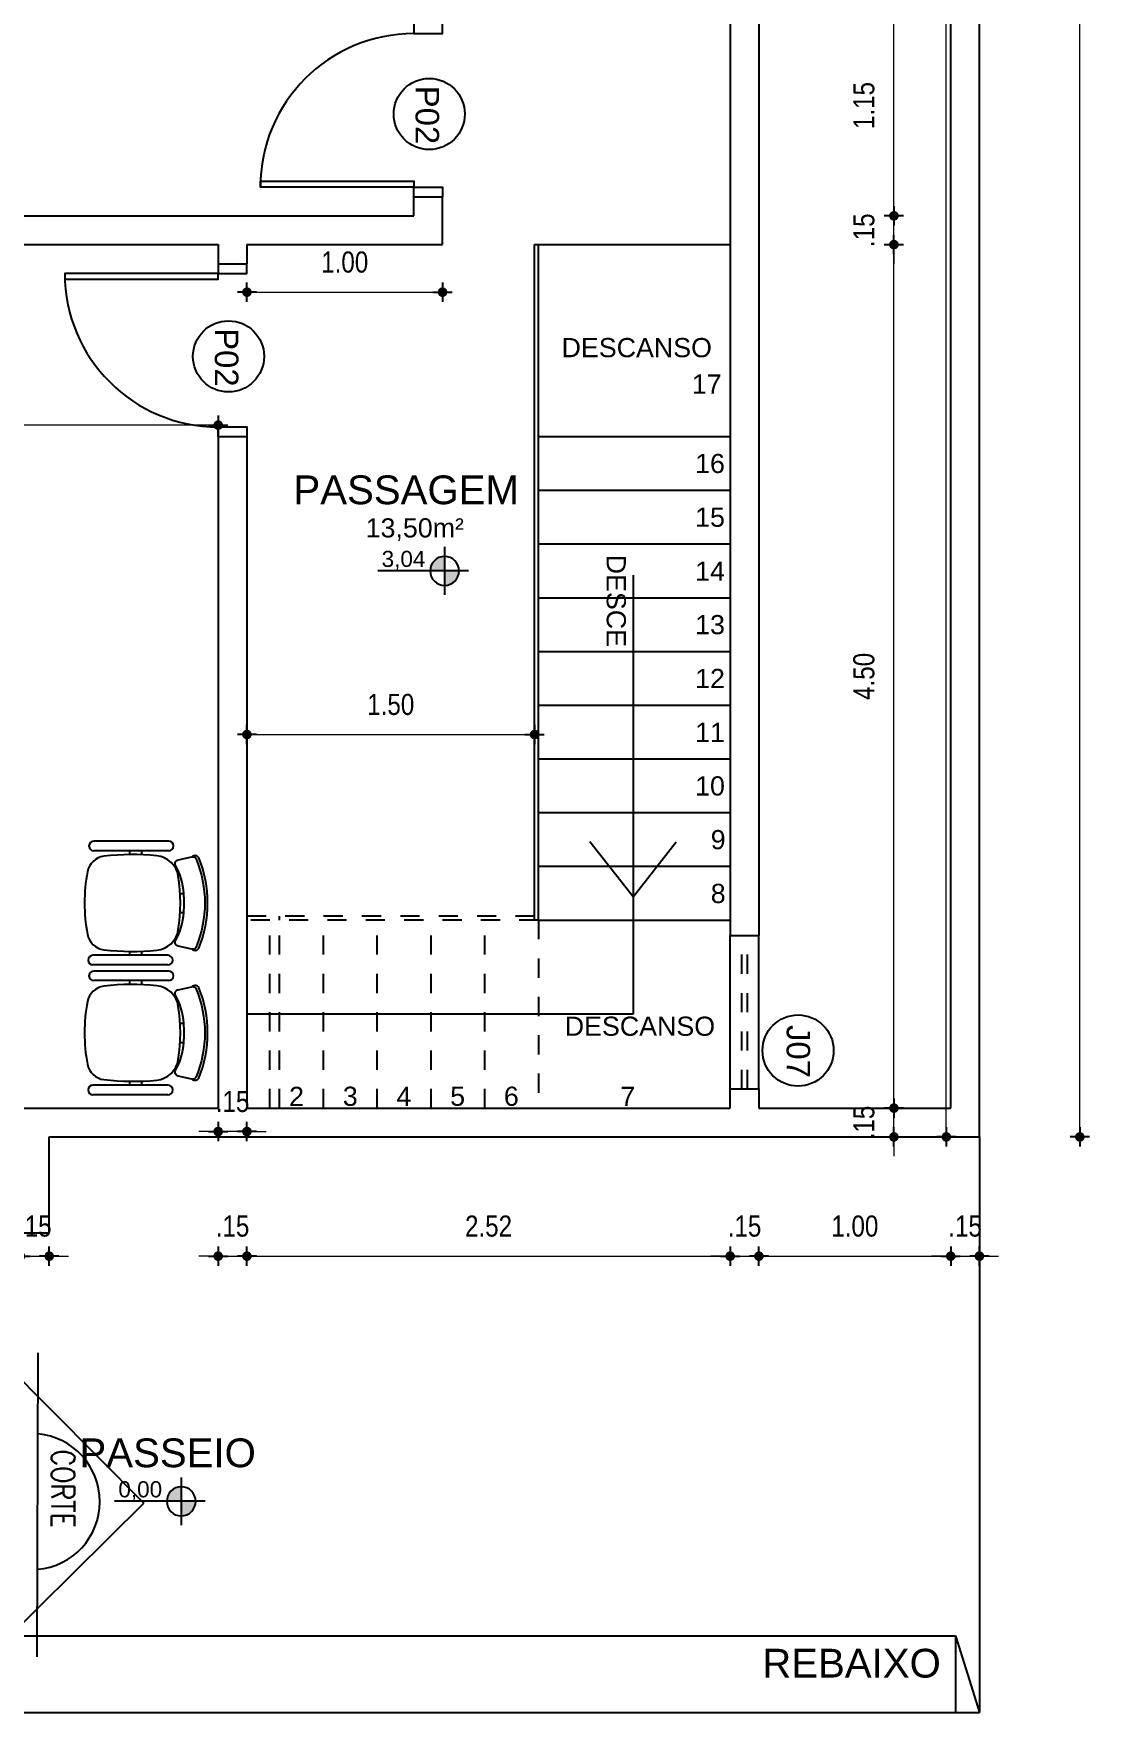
# Model space of a CAD drawing. Header units: millimetres. Extents: x 3212 to 6878, y 1640 to 3386.
# Drawn here: x 3235.11 to 3240.61, y 1700.55 to 1709.3 of the extents above; entities that cross this region are included whole.
import ezdxf
from ezdxf.enums import TextEntityAlignment as Align

# ---------------------------------------------------------------- set-up
doc = ezdxf.new("R2010")
doc.units = ezdxf.units.MM
doc.header["$LTSCALE"] = 0.8
doc.linetypes.add('HIDDEN2', pattern=[0.1875, 0.125, -0.0625])
for name, color, linetype in [('0-COTAS', 8, 'Continuous'), ('A-PEN-W', 7, 'Continuous'), ('A-PEN-Y', 2, 'Continuous'), ('COTA', 2, 'Continuous'), ('MOVEIS', 7, 'Continuous'), ('NIVEIS', 1, 'Continuous')]:
    doc.layers.add(name, color=color, linetype=linetype)
doc.layers.add('COTAS', color=53, linetype='Continuous', lineweight=9)
doc.styles.add('CARIMBO_DADOS', font='arial.ttf', dxfattribs={"height": 0.1})
doc.styles.add('F2', font='ARIALN.TTF')
doc.styles.add('REG60', font='romans.shx', dxfattribs={"width": 0.8, "height": 0.15})
doc.styles.add('REGUA80', font='arial.ttf', dxfattribs={"height": 1})
doc.styles.add('T20', font='PORT2', dxfattribs={"height": 0.2})
doc.styles.add('TEXT', font='arial.ttf')
doc.dimstyles.new('ARQUITETURA', dxfattribs={"dimtxt": 0.11, "dimasz": 0.05, "dimexe": 0.1, "dimexo": 0, "dimgap": 0.1, "dimtad": 1, "dimzin": 5, "dimdsep": 46, "dimtxsty": 'F2', "dimblk": 'COTA', "dimcen": 0, "dimse1": 1, "dimse2": 1, "dimadec": 0, "dimazin": 0, "dimtfac": 2, "dimtix": 1, "dimtmove": 2, "dimatfit": 3, "dimldrblk": 'COTA', "dimfxl": 0, "dimtolj": 1, "dimtzin": 5, "dimarcsym": 0})

# ---------------------------------------------------------------- blocks, each defined once
blk = doc.blocks.new('cotas')
at = {"layer": 'A-PEN-Y'}
h = blk.add_hatch(color=256, dxfattribs=at)
h.paths.add_polyline_path([(0.135, 0, 0.414214), (0, 0.135), (0, 0)])
h.paths.add_polyline_path([(0, 0), (-0.135, 0, 0.414214), (0, -0.135)])
at = {"layer": 'A-PEN-W'}
for p, q in [((0, 0.223), (0, -0.223)), ((-0.223, 0), (0.621, 0))]:
    blk.add_line(p, q, dxfattribs=at)
blk.add_circle((0, 0), 0.135, dxfattribs=at)
at = {"layer": 'A-PEN-W', "style": 'T20'}
blk.add_attdef('COTA', (0.167, 0.038), '', height=0.15, dxfattribs=at)
blk = doc.blocks.new('COTA')
at = {"layer": 'COTA'}
for p, q in [((-1, 0), (1, 0)), ((0, 1), (0, -1))]:
    blk.add_line(p, q, dxfattribs=at)
at = {"layer": 'COTA', "const_width": 0.5}
blk.add_lwpolyline([(-0.25, 0, 1), (0.25, 0, 1)], format="xyb", close=True, dxfattribs=at)
blk = doc.blocks.new('*D418')
at = {"layer": '0-COTAS', "color": 0, "lineweight": -2, "transparency": 16777216}
blk.add_line((3578.309, 1830.4623), (3578.309, 1845.7128), dxfattribs=at)
at = {"layer": 'Defpoints', "color": 0, "transparency": 16777216}
for p in [(3576.6355, 1845.7628), (3578.309, 1845.7628), (3576.6355, 1830.4123)]:
    blk.add_point(p, dxfattribs=at)
at = {"layer": '0-COTAS', "color": 0, "lineweight": -2, "transparency": 16777216, "xscale": 0.05, "yscale": 0.05, "zscale": 0.05}
for p, rotation in [((3578.309, 1845.7628), 90), ((3578.309, 1830.4123), 270)]:
    blk.add_blockref('COTA', p, dxfattribs=dict(at, rotation=rotation))
at = {"layer": '0-COTAS', "color": 0, "transparency": 16777216, "insert": (3578.1528, 1838.0876), "char_height": 0.11, "attachment_point": 5, "rotation": 90, "style": 'F2'}
blk.add_mtext('\\A1;15.35', dxfattribs=at)
blk = doc.blocks.new('CADEIRA2')
at = {"layer": 'MOVEIS'}
for p, q in [((-0.3147, 0.2073), (-0.3147, 0.5982)), ((-0.2647, 0.2073), (-0.2647, 0.5982)), ((0.2803, 0.2033), (0.2803, 0.5941)), ((0.3303, 0.2033), (0.3303, 0.5941)), ((-0.2446, 0.4071), (-0.2647, 0.4071)), ((0.2803, 0.4071), (0.2602, 0.4071)), ((-0.2438, 0.346), (-0.2647, 0.346)), ((0.2803, 0.346), (0.2595, 0.346)), ((-0.0422, 0.1436), (-0.0422, 0.1245)), ((0.0578, 0.1436), (0.0578, 0.1245))]:
    blk.add_line(p, q, dxfattribs=at)
blk.add_lwpolyline([(0.1472, 0.1531, 0.340817), (0.2539, 0.2657, 0.05523), (0.2514, 0.541, 0.328643), (0.1702, 0.6274, 0.09095), (-0.1546, 0.6274, 0.328643), (-0.2358, 0.541, 0.05523), (-0.2383, 0.2657, 0.340817), (-0.1316, 0.1531, 0.077917)], format="xyb", close=True, dxfattribs=at)
for points in [[(0.0578, 0.1245, 0.100785), (0.2041, 0.1671, -0.49505), (0.233, 0.1537), (0.2485, 0.0827, -0.365963), (0.2365, 0.0598, -0.0944), (0.0078, 0.0146, -0.0944), (-0.2209, 0.0598, -0.365963), (-0.2329, 0.0827), (-0.2173, 0.1537, -0.49505), (-0.1885, 0.1671, 0.100785), (-0.0422, 0.1245, 0.100785)], [(-0.2332, 0.0809, 0.481357), (-0.2276, 0.046, 0.097119), (0.0078, 0.0007, 0.097119), (0.2432, 0.046, 0.481357), (0.2489, 0.0809)]]:
    blk.add_lwpolyline(points, format="xyb", dxfattribs=at)
for centre, radius, start, end in [((-0.2897, 0.5982), 0.025, 0, 180), ((0.3053, 0.5941), 0.025, 0, 180), ((-0.2897, 0.2073), 0.025, 180, 0), ((0.3053, 0.2033), 0.025, 180, 0), ((0.0078, 0.6697), 0.5474, 264.75947, 275.24053)]:
    blk.add_arc(centre, radius, start, end, dxfattribs=at)
blk = doc.blocks.new('*D425')
at = {"layer": '0-COTAS', "color": 0, "lineweight": -2, "transparency": 16777216}
blk.add_line((3574.0155, 1834.8151), (3574.9355, 1834.8151), dxfattribs=at)
at = {"layer": 'Defpoints', "color": 0, "transparency": 16777216}
for p in [(3573.9655, 1835.0628), (3574.9855, 1835.0628), (3574.9855, 1834.8151)]:
    blk.add_point(p, dxfattribs=at)
at = {"layer": '0-COTAS', "color": 0, "lineweight": -2, "transparency": 16777216, "xscale": 0.05, "yscale": 0.05, "zscale": 0.05, "rotation": 180}
blk.add_blockref('COTA', (3573.9655, 1834.8151), dxfattribs=at)
at = {"layer": '0-COTAS', "color": 0, "lineweight": -2, "transparency": 16777216, "xscale": 0.05, "yscale": 0.05, "zscale": 0.05}
blk.add_blockref('COTA', (3574.9855, 1834.8151), dxfattribs=at)
at = {"layer": '0-COTAS', "color": 0, "transparency": 16777216, "insert": (3574.4755, 1834.9713), "char_height": 0.11, "attachment_point": 5, "style": 'F2'}
blk.add_mtext('\\A1;1.00', dxfattribs=at)
blk = doc.blocks.new('*D428')
at = {"layer": '0-COTAS', "color": 0, "lineweight": -2, "transparency": 16777216}
blk.add_line((3573.7655, 1834.1219), (3569.1355, 1834.1219), dxfattribs=at)
at = {"layer": 'Defpoints', "color": 0, "transparency": 16777216}
for p in [(3569.0855, 1834.7304), (3573.8155, 1834.4716), (3569.0855, 1834.1219)]:
    blk.add_point(p, dxfattribs=at)
at = {"layer": '0-COTAS', "color": 0, "lineweight": -2, "transparency": 16777216, "xscale": 0.05, "yscale": 0.05, "zscale": 0.05, "rotation": 180}
blk.add_blockref('COTA', (3569.0855, 1834.1219), dxfattribs=at)
at = {"layer": '0-COTAS', "color": 0, "lineweight": -2, "transparency": 16777216, "xscale": 0.05, "yscale": 0.05, "zscale": 0.05}
blk.add_blockref('COTA', (3573.8155, 1834.1219), dxfattribs=at)
at = {"layer": '0-COTAS', "color": 0, "transparency": 16777216, "insert": (3571.4505, 1834.2778), "char_height": 0.11, "attachment_point": 5, "style": 'F2'}
blk.add_mtext('\\A1;4.75', dxfattribs=at)
blk = doc.blocks.new('*D442')
at = {"layer": '0-COTAS', "color": 0, "lineweight": -2, "transparency": 16777216}
blk.add_line((3574.0155, 1832.5096), (3575.4155, 1832.5096), dxfattribs=at)
at = {"layer": 'Defpoints', "color": 0, "transparency": 16777216}
for p in [(3573.9655, 1832.4828), (3575.4655, 1832.5096), (3575.4655, 1832.4828)]:
    blk.add_point(p, dxfattribs=at)
at = {"layer": '0-COTAS', "color": 0, "lineweight": -2, "transparency": 16777216, "xscale": 0.05, "yscale": 0.05, "zscale": 0.05, "rotation": 180}
blk.add_blockref('COTA', (3573.9655, 1832.5096), dxfattribs=at)
at = {"layer": '0-COTAS', "color": 0, "lineweight": -2, "transparency": 16777216, "xscale": 0.05, "yscale": 0.05, "zscale": 0.05}
blk.add_blockref('COTA', (3575.4655, 1832.5096), dxfattribs=at)
at = {"layer": '0-COTAS', "color": 0, "transparency": 16777216, "insert": (3574.7155, 1832.6658), "char_height": 0.11, "attachment_point": 5, "style": 'F2'}
blk.add_mtext('\\A1;1.50', dxfattribs=at)
blk = doc.blocks.new('*D358')
at = {"layer": '0-COTAS', "color": 0, "lineweight": -2, "transparency": 16777216}
for p, q in [((3577.3394, 1830.6123), (3577.3394, 1830.6623)), ((3577.3394, 1830.4123), (3577.3394, 1830.5623)), ((3577.3394, 1830.3623), (3577.3394, 1830.3123))]:
    blk.add_line(p, q, dxfattribs=at)
at = {"layer": 'Defpoints', "color": 0, "transparency": 16777216}
for p in [(3576.3556, 1830.5623), (3577.3394, 1830.5623), (3576.3556, 1830.4123)]:
    blk.add_point(p, dxfattribs=at)
at = {"layer": '0-COTAS', "color": 0, "lineweight": -2, "transparency": 16777216, "xscale": 0.05, "yscale": 0.05, "zscale": 0.05}
for p, rotation in [((3577.3394, 1830.5623), 270), ((3577.3394, 1830.4123), 90)]:
    blk.add_blockref('COTA', p, dxfattribs=dict(at, rotation=rotation))
at = {"layer": '0-COTAS', "color": 0, "transparency": 16777216, "insert": (3577.1832, 1830.4873), "char_height": 0.11, "attachment_point": 5, "rotation": 90, "style": 'F2'}
blk.add_mtext('\\A1;.15', dxfattribs=at)
blk = doc.blocks.new('*D359')
at = {"layer": '0-COTAS', "color": 0, "lineweight": -2, "transparency": 16777216}
blk.add_line((3577.3394, 1830.6123), (3577.3394, 1835.0128), dxfattribs=at)
at = {"layer": 'Defpoints', "color": 0, "transparency": 16777216}
for p in [(3573.5151, 1835.0628), (3577.3394, 1835.0628), (3576.3556, 1830.5623)]:
    blk.add_point(p, dxfattribs=at)
at = {"layer": '0-COTAS', "color": 0, "lineweight": -2, "transparency": 16777216, "xscale": 0.05, "yscale": 0.05, "zscale": 0.05}
for p, rotation in [((3577.3394, 1835.0628), 90), ((3577.3394, 1830.5623), 270)]:
    blk.add_blockref('COTA', p, dxfattribs=dict(at, rotation=rotation))
at = {"layer": '0-COTAS', "color": 0, "transparency": 16777216, "insert": (3577.1832, 1832.8126), "char_height": 0.11, "attachment_point": 5, "rotation": 90, "style": 'F2'}
blk.add_mtext('\\A1;4.50', dxfattribs=at)
blk = doc.blocks.new('*D360')
at = {"layer": '0-COTAS', "color": 0, "lineweight": -2, "transparency": 16777216}
for p, q in [((3577.3394, 1835.2628), (3577.3394, 1835.3128)), ((3577.3394, 1835.0628), (3577.3394, 1835.2128)), ((3577.3394, 1835.0128), (3577.3394, 1834.9628))]:
    blk.add_line(p, q, dxfattribs=at)
at = {"layer": 'Defpoints', "color": 0, "transparency": 16777216}
for p in [(3573.5151, 1835.2128), (3577.3394, 1835.2128), (3573.5151, 1835.0628)]:
    blk.add_point(p, dxfattribs=at)
at = {"layer": '0-COTAS', "color": 0, "lineweight": -2, "transparency": 16777216, "xscale": 0.05, "yscale": 0.05, "zscale": 0.05}
for p, rotation in [((3577.3394, 1835.2128), 270), ((3577.3394, 1835.0628), 90)]:
    blk.add_blockref('COTA', p, dxfattribs=dict(at, rotation=rotation))
at = {"layer": '0-COTAS', "color": 0, "transparency": 16777216, "insert": (3577.1832, 1835.1378), "char_height": 0.11, "attachment_point": 5, "rotation": 90, "style": 'F2'}
blk.add_mtext('\\A1;.15', dxfattribs=at)
blk = doc.blocks.new('*D361')
at = {"layer": '0-COTAS', "color": 0, "lineweight": -2, "transparency": 16777216}
blk.add_line((3577.3394, 1835.2628), (3577.3394, 1836.3128), dxfattribs=at)
at = {"layer": 'Defpoints', "color": 0, "transparency": 16777216}
for p in [(3576.243, 1836.3628), (3577.3394, 1836.3628), (3573.5151, 1835.2128)]:
    blk.add_point(p, dxfattribs=at)
at = {"layer": '0-COTAS', "color": 0, "lineweight": -2, "transparency": 16777216, "xscale": 0.05, "yscale": 0.05, "zscale": 0.05}
for p, rotation in [((3577.3394, 1836.3628), 90), ((3577.3394, 1835.2128), 270)]:
    blk.add_blockref('COTA', p, dxfattribs=dict(at, rotation=rotation))
at = {"layer": '0-COTAS', "color": 0, "transparency": 16777216, "insert": (3577.1832, 1835.7878), "char_height": 0.11, "attachment_point": 5, "rotation": 90, "style": 'F2'}
blk.add_mtext('\\A1;1.15', dxfattribs=at)
blk = doc.blocks.new('*D371')
at = {"layer": '0-COTAS', "color": 0, "lineweight": -2, "transparency": 16777216}
for p, q in [((3572.7344, 1829.7908), (3572.6844, 1829.7908)), ((3572.7844, 1829.7908), (3572.9344, 1829.7908)), ((3572.9844, 1829.7908), (3573.0344, 1829.7908))]:
    blk.add_line(p, q, dxfattribs=at)
at = {"layer": 'Defpoints', "color": 0, "transparency": 16777216}
for p in [(3572.7844, 1830.0628), (3572.9344, 1829.9128), (3572.9344, 1829.7908)]:
    blk.add_point(p, dxfattribs=at)
at = {"layer": '0-COTAS', "color": 0, "lineweight": -2, "transparency": 16777216, "xscale": 0.05, "yscale": 0.05, "zscale": 0.05}
blk.add_blockref('COTA', (3572.7844, 1829.7908), dxfattribs=at)
at = {"layer": '0-COTAS', "color": 0, "lineweight": -2, "transparency": 16777216, "xscale": 0.05, "yscale": 0.05, "zscale": 0.05, "rotation": 180}
blk.add_blockref('COTA', (3572.9344, 1829.7908), dxfattribs=at)
at = {"layer": '0-COTAS', "color": 0, "transparency": 16777216, "insert": (3572.8594, 1829.947), "char_height": 0.11, "attachment_point": 5, "style": 'F2'}
blk.add_mtext('\\A1;.15', dxfattribs=at)
blk = doc.blocks.new('*D372')
at = {"layer": '0-COTAS', "color": 0, "lineweight": -2, "transparency": 16777216}
for p, q in [((3573.7655, 1830.4403), (3573.7155, 1830.4403)), ((3573.9655, 1830.4403), (3573.8155, 1830.4403)), ((3574.0155, 1830.4403), (3574.0655, 1830.4403))]:
    blk.add_line(p, q, dxfattribs=at)
at = {"layer": 'Defpoints', "color": 0, "transparency": 16777216}
for p in [(3573.8155, 1830.5623), (3573.9655, 1830.5623), (3573.8155, 1830.4403)]:
    blk.add_point(p, dxfattribs=at)
at = {"layer": '0-COTAS', "color": 0, "lineweight": -2, "transparency": 16777216, "xscale": 0.05, "yscale": 0.05, "zscale": 0.05}
blk.add_blockref('COTA', (3573.8155, 1830.4403), dxfattribs=at)
at = {"layer": '0-COTAS', "color": 0, "lineweight": -2, "transparency": 16777216, "xscale": 0.05, "yscale": 0.05, "zscale": 0.05, "rotation": 180}
blk.add_blockref('COTA', (3573.9655, 1830.4403), dxfattribs=at)
at = {"layer": '0-COTAS', "color": 0, "transparency": 16777216, "insert": (3573.8905, 1830.5965), "char_height": 0.11, "attachment_point": 5, "style": 'F2'}
blk.add_mtext('\\A1;.15', dxfattribs=at)
blk = doc.blocks.new('*D373')
at = {"layer": '0-COTAS', "color": 0, "lineweight": -2, "transparency": 16777216}
for p, q in [((3573.7655, 1829.7908), (3573.7155, 1829.7908)), ((3573.8155, 1829.7908), (3573.9655, 1829.7908)), ((3574.0155, 1829.7908), (3574.0655, 1829.7908))]:
    blk.add_line(p, q, dxfattribs=at)
at = {"layer": 'Defpoints', "color": 0, "transparency": 16777216}
for p in [(3573.8155, 1830.5623), (3573.9655, 1830.5623), (3573.9655, 1829.7908)]:
    blk.add_point(p, dxfattribs=at)
at = {"layer": '0-COTAS', "color": 0, "lineweight": -2, "transparency": 16777216, "xscale": 0.05, "yscale": 0.05, "zscale": 0.05}
blk.add_blockref('COTA', (3573.8155, 1829.7908), dxfattribs=at)
at = {"layer": '0-COTAS', "color": 0, "lineweight": -2, "transparency": 16777216, "xscale": 0.05, "yscale": 0.05, "zscale": 0.05, "rotation": 180}
blk.add_blockref('COTA', (3573.9655, 1829.7908), dxfattribs=at)
at = {"layer": '0-COTAS', "color": 0, "transparency": 16777216, "insert": (3573.8905, 1829.947), "char_height": 0.11, "attachment_point": 5, "style": 'F2'}
blk.add_mtext('\\A1;.15', dxfattribs=at)
blk = doc.blocks.new('*D374')
at = {"layer": '0-COTAS', "color": 0, "lineweight": -2, "transparency": 16777216}
blk.add_line((3574.0155, 1829.7908), (3576.4355, 1829.7908), dxfattribs=at)
at = {"layer": 'Defpoints', "color": 0, "transparency": 16777216}
for p in [(3573.9655, 1830.5623), (3576.4855, 1830.5623), (3576.4855, 1829.7908)]:
    blk.add_point(p, dxfattribs=at)
at = {"layer": '0-COTAS', "color": 0, "lineweight": -2, "transparency": 16777216, "xscale": 0.05, "yscale": 0.05, "zscale": 0.05, "rotation": 180}
blk.add_blockref('COTA', (3573.9655, 1829.7908), dxfattribs=at)
at = {"layer": '0-COTAS', "color": 0, "lineweight": -2, "transparency": 16777216, "xscale": 0.05, "yscale": 0.05, "zscale": 0.05}
blk.add_blockref('COTA', (3576.4855, 1829.7908), dxfattribs=at)
at = {"layer": '0-COTAS', "color": 0, "transparency": 16777216, "insert": (3575.2255, 1829.947), "char_height": 0.11, "attachment_point": 5, "style": 'F2'}
blk.add_mtext('\\A1;2.52', dxfattribs=at)
blk = doc.blocks.new('*D375')
at = {"layer": '0-COTAS', "color": 0, "lineweight": -2, "transparency": 16777216}
for p, q in [((3576.4355, 1829.7908), (3576.3855, 1829.7908)), ((3576.4855, 1829.7908), (3576.6355, 1829.7908)), ((3576.6855, 1829.7908), (3576.7355, 1829.7908))]:
    blk.add_line(p, q, dxfattribs=at)
at = {"layer": 'Defpoints', "color": 0, "transparency": 16777216}
for p in [(3576.4855, 1830.5623), (3576.6355, 1830.5623), (3576.6355, 1829.7908)]:
    blk.add_point(p, dxfattribs=at)
at = {"layer": '0-COTAS', "color": 0, "lineweight": -2, "transparency": 16777216, "xscale": 0.05, "yscale": 0.05, "zscale": 0.05}
blk.add_blockref('COTA', (3576.4855, 1829.7908), dxfattribs=at)
at = {"layer": '0-COTAS', "color": 0, "lineweight": -2, "transparency": 16777216, "xscale": 0.05, "yscale": 0.05, "zscale": 0.05, "rotation": 180}
blk.add_blockref('COTA', (3576.6355, 1829.7908), dxfattribs=at)
at = {"layer": '0-COTAS', "color": 0, "transparency": 16777216, "insert": (3576.5605, 1829.947), "char_height": 0.11, "attachment_point": 5, "style": 'F2'}
blk.add_mtext('\\A1;.15', dxfattribs=at)
blk = doc.blocks.new('*D376')
at = {"layer": '0-COTAS', "color": 0, "lineweight": -2, "transparency": 16777216}
blk.add_line((3576.6855, 1829.7908), (3577.5855, 1829.7908), dxfattribs=at)
at = {"layer": 'Defpoints', "color": 0, "transparency": 16777216}
for p in [(3576.6355, 1830.5623), (3577.6355, 1830.5623), (3577.6355, 1829.7908)]:
    blk.add_point(p, dxfattribs=at)
at = {"layer": '0-COTAS', "color": 0, "lineweight": -2, "transparency": 16777216, "xscale": 0.05, "yscale": 0.05, "zscale": 0.05, "rotation": 180}
blk.add_blockref('COTA', (3576.6355, 1829.7908), dxfattribs=at)
at = {"layer": '0-COTAS', "color": 0, "lineweight": -2, "transparency": 16777216, "xscale": 0.05, "yscale": 0.05, "zscale": 0.05}
blk.add_blockref('COTA', (3577.6355, 1829.7908), dxfattribs=at)
at = {"layer": '0-COTAS', "color": 0, "transparency": 16777216, "insert": (3577.1355, 1829.947), "char_height": 0.11, "attachment_point": 5, "style": 'F2'}
blk.add_mtext('\\A1;1.00', dxfattribs=at)
blk = doc.blocks.new('*D377')
at = {"layer": '0-COTAS', "color": 0, "lineweight": -2, "transparency": 16777216}
for p, q in [((3577.5855, 1829.7908), (3577.5355, 1829.7908)), ((3577.6355, 1829.7908), (3577.7855, 1829.7908)), ((3577.8355, 1829.7908), (3577.8855, 1829.7908))]:
    blk.add_line(p, q, dxfattribs=at)
at = {"layer": 'Defpoints', "color": 0, "transparency": 16777216}
for p in [(3577.6355, 1830.5623), (3577.7855, 1830.5722), (3577.7855, 1829.7908)]:
    blk.add_point(p, dxfattribs=at)
at = {"layer": '0-COTAS', "color": 0, "lineweight": -2, "transparency": 16777216, "xscale": 0.05, "yscale": 0.05, "zscale": 0.05}
blk.add_blockref('COTA', (3577.6355, 1829.7908), dxfattribs=at)
at = {"layer": '0-COTAS', "color": 0, "lineweight": -2, "transparency": 16777216, "xscale": 0.05, "yscale": 0.05, "zscale": 0.05, "rotation": 180}
blk.add_blockref('COTA', (3577.7855, 1829.7908), dxfattribs=at)
at = {"layer": '0-COTAS', "color": 0, "transparency": 16777216, "insert": (3577.7105, 1829.947), "char_height": 0.11, "attachment_point": 5, "style": 'F2'}
blk.add_mtext('\\A1;.15', dxfattribs=at)
blk = doc.blocks.new('*D385')
at = {"layer": '0-COTAS', "color": 0, "lineweight": -2, "transparency": 16777216}
blk.add_line((3577.6126, 1830.4623), (3577.6126, 1845.7074), dxfattribs=at)
at = {"layer": 'Defpoints', "color": 0, "transparency": 16777216}
for p in [(3576.6355, 1845.7574), (3577.6126, 1845.7574), (3576.5983, 1830.4123)]:
    blk.add_point(p, dxfattribs=at)
at = {"layer": '0-COTAS', "color": 0, "lineweight": -2, "transparency": 16777216, "xscale": 0.05, "yscale": 0.05, "zscale": 0.05}
for p, rotation in [((3577.6126, 1845.7574), 90), ((3577.6126, 1830.4123), 270)]:
    blk.add_blockref('COTA', p, dxfattribs=dict(at, rotation=rotation))
at = {"layer": '0-COTAS', "color": 0, "transparency": 16777216, "insert": (3577.4564, 1838.0849), "char_height": 0.11, "attachment_point": 5, "rotation": 90, "style": 'F2'}
blk.add_mtext('\\A1;15.35', dxfattribs=at)
blk = doc.blocks.new('*D386')
at = {"layer": '0-COTAS', "color": 0, "lineweight": -2, "transparency": 16777216}
blk.add_line((3568.3249, 1829.9628), (3568.3249, 1845.7128), dxfattribs=at)
at = {"layer": 'Defpoints', "color": 0, "transparency": 16777216}
for p in [(3568.3249, 1845.7628), (3568.9819, 1845.7628), (3572.9344, 1829.9128)]:
    blk.add_point(p, dxfattribs=at)
at = {"layer": '0-COTAS', "color": 0, "lineweight": -2, "transparency": 16777216, "xscale": 0.05, "yscale": 0.05, "zscale": 0.05}
for p, rotation in [((3568.3249, 1845.7628), 90), ((3568.3249, 1829.9128), 270)]:
    blk.add_blockref('COTA', p, dxfattribs=dict(at, rotation=rotation))
at = {"layer": '0-COTAS', "color": 0, "transparency": 16777216, "insert": (3568.1687, 1837.8378), "char_height": 0.11, "attachment_point": 5, "rotation": 90, "style": 'F2'}
blk.add_mtext('\\A1;15.85', dxfattribs=at)
blk = doc.blocks.new('arquitetura superior')
at = {"layer": '0-COTAS'}
for p, q in [((3577.7855, 1830.4123), (3577.7855, 1859.9128)), ((3577.6355, 1830.5623), (3577.6355, 1859.7628)), ((3576.6355, 1836.6628), (3576.6355, 1831.4623)), ((3576.4855, 1836.3628), (3576.4855, 1831.4623)), ((3574.8355, 1835.2128), (3574.8355, 1835.3128)), ((3574.8355, 1835.3128), (3574.9855, 1835.3128)), ((3574.9855, 1835.0628), (3574.9855, 1835.3128)), ((3569.0855, 1835.2128), (3574.8355, 1835.2128)), ((3569.0855, 1835.0628), (3573.8155, 1835.0628)), ((3573.8155, 1835.0628), (3573.8155, 1834.9628)), ((3573.9655, 1835.0628), (3573.9655, 1834.9628)), ((3573.9655, 1835.0628), (3574.9855, 1835.0628)), ((3575.4655, 1831.5423), (3575.4655, 1835.0628)), ((3575.4655, 1835.0628), (3576.4855, 1835.0628)), ((3575.4855, 1831.5423), (3575.4855, 1835.0628)), ((3573.8155, 1834.9628), (3573.9655, 1834.9628)), ((3573.8155, 1834.0628), (3573.9655, 1834.0628)), ((3573.8155, 1834.0628), (3573.8155, 1830.5623)), ((3573.9655, 1834.0628), (3573.9655, 1830.5623)), ((3575.4855, 1834.0628), (3576.4855, 1834.0628)), ((3575.4855, 1833.7828), (3576.4855, 1833.7828)), ((3575.4855, 1833.5028), (3576.4855, 1833.5028)), ((3575.9788, 1833.3406), (3575.9788, 1831.0523)), ((3575.4855, 1833.2228), (3576.4855, 1833.2228)), ((3575.4855, 1832.9428), (3576.4855, 1832.9428)), ((3575.4855, 1832.6628), (3576.4855, 1832.6628)), ((3575.4855, 1832.3828), (3576.4855, 1832.3828)), ((3575.4855, 1832.1028), (3576.4855, 1832.1028)), ((3575.9788, 1831.663), (3575.7541, 1831.9506)), ((3575.9788, 1831.663), (3576.2035, 1831.9506)), ((3575.4855, 1831.8228), (3576.4855, 1831.8228)), ((3575.4855, 1831.5423), (3575.4655, 1831.5423)), ((3575.4855, 1831.5423), (3576.4855, 1831.5423)), ((3576.4855, 1831.4623), (3576.6355, 1831.4623)), ((3576.4855, 1830.6623), (3576.4855, 1831.4623)), ((3576.6355, 1830.6623), (3576.6355, 1831.4623)), ((3575.9788, 1831.0523), (3573.9655, 1831.0523)), ((3576.4855, 1830.5623), (3576.4855, 1830.6623)), ((3576.4855, 1830.6623), (3576.6355, 1830.6623)), ((3576.6355, 1830.6623), (3576.6355, 1830.5623)), ((3572.7844, 1830.5623), (3573.8155, 1830.5623)), ((3573.6355, 1830.5623), (3573.8155, 1830.5623)), ((3573.9655, 1830.5623), (3576.4855, 1830.5623)), ((3576.6355, 1830.5623), (3577.6355, 1830.5623)), ((3572.9344, 1829.9128), (3572.9344, 1830.4123)), ((3572.9344, 1830.4123), (3576.6355, 1830.4123)), ((3576.6355, 1830.4123), (3577.7855, 1830.4123)), ((3569.9355, 1829.9128), (3572.9344, 1829.9128))]:
    blk.add_line(p, q, dxfattribs=at)
at = {"layer": '0-COTAS', "linetype": 'HIDDEN2'}
for p, q in [((3575.4655, 1831.5623), (3573.9655, 1831.5623)), ((3574.1355, 1831.5423), (3574.1355, 1831.5623)), ((3574.3655, 1830.5623), (3574.3655, 1831.5623)), ((3575.4855, 1831.5423), (3573.9655, 1831.5423)), ((3574.0855, 1830.5623), (3574.0855, 1831.5423)), ((3574.1355, 1830.5623), (3574.1355, 1831.5423)), ((3574.6455, 1830.5623), (3574.6455, 1831.5423)), ((3574.9255, 1830.5623), (3574.9255, 1831.5423)), ((3575.2055, 1830.5623), (3575.2055, 1831.5423)), ((3575.4855, 1831.5423), (3575.4855, 1830.5623)), ((3576.5455, 1830.6623), (3576.5455, 1831.4623)), ((3576.5755, 1830.6623), (3576.5755, 1831.4623))]:
    blk.add_line(p, q, dxfattribs=at)
at = {"layer": '0-COTAS', "color": 8, "ltscale": 0.05}
for p, q in [((3577.7855, 1830.4123), (3577.7855, 1827.4128)), ((3565.7855, 1827.8128), (3577.6605, 1827.8128)), ((3577.6605, 1827.8128), (3577.6605, 1827.4128)), ((3577.6605, 1827.8128), (3577.7855, 1827.4128)), ((3577.6605, 1827.8128), (3577.6605, 1827.4128)), ((3577.6605, 1827.8128), (3577.7855, 1827.4128)), ((3565.7855, 1827.4128), (3577.7855, 1827.4128))]:
    blk.add_line(p, q, dxfattribs=at)
at = {"layer": '0-COTAS', "color": 6}
for p, q in [((3572.8713, 1827.7034), (3572.8771, 1829.2869)), ((3572.7033, 1829.2335), (3573.4272, 1828.5043)), ((3572.698, 1827.7804), (3573.4272, 1828.5043))]:
    blk.add_line(p, q, dxfattribs=at)
at = {"layer": '0-COTAS'}
for points in [[(3574.8355, 1836.2128), (3574.8355, 1836.1628), (3574.9855, 1836.1628), (3574.9855, 1836.2128)], [(3574.8355, 1835.3128), (3574.8355, 1835.3628), (3574.9855, 1835.3628), (3574.9855, 1835.3128)], [(3573.8155, 1834.9628), (3573.8155, 1834.9128), (3573.9655, 1834.9128), (3573.9655, 1834.9628)], [(3573.8155, 1834.0628), (3573.8155, 1834.1128), (3573.9655, 1834.1128), (3573.9655, 1834.0628)]]:
    blk.add_lwpolyline(points, dxfattribs=at)
for points in [[(3574.8355, 1835.3628), (3574.0355, 1835.3628), (3574.0355, 1835.3928), (3574.8355, 1835.3928)], [(3573.8155, 1834.9128), (3573.0155, 1834.9128), (3573.0155, 1834.8828), (3573.8155, 1834.8828)]]:
    blk.add_lwpolyline(points, close=True, dxfattribs=at)
for centre in [(3574.9162, 1835.7436), (3573.8695, 1834.4802), (3576.8395, 1830.8626)]:
    blk.add_circle(centre, 0.1854, dxfattribs=at)
for centre, radius, start, end in [((3574.8355, 1835.3628), 0.8, 90, 180), ((3573.8155, 1834.9128), 0.8, 179.99992, 269.99992), ((3572.8447, 1828.5116), 0.3538, 274.56915, 85.00876)]:
    blk.add_arc(centre, radius, start, end, dxfattribs=at)
at = {"layer": '0-COTAS', "color": 1}
ref = blk.add_blockref('cotas', (3574.9963, 1833.3622), dxfattribs=dict(at, xscale=-0.5599999999976717, yscale=0.5599999999994907, zscale=0.5599999999994907))
ref.add_attrib('COTA', '3,04', (3574.668, 1833.3829), dxfattribs={"layer": 'NIVEIS', "color": 1, "height": 0.084, "style": 'TEXT'})
at = {"layer": '0-COTAS', "rotation": 90}
for p in [(3573.7609, 1831.6236), (3573.7609, 1830.9467)]:
    blk.add_blockref('CADEIRA2', p, dxfattribs=at)
at = {"layer": '0-COTAS', "color": 1}
ref = blk.add_blockref('cotas', (3573.623, 1828.5131), dxfattribs=dict(at, xscale=-0.5599999999976717, yscale=0.5599999999994907, zscale=0.5599999999994907))
ref.add_attrib('COTA', '0,00', (3573.295, 1828.5338), dxfattribs={"layer": 'NIVEIS', "color": 1, "height": 0.084, "style": 'TEXT'})
at = {"layer": '0-COTAS', "style": 'REGUA80'}
for s, p in [('P02', (3574.8449, 1835.7386)), ('P02', (3573.7983, 1834.4752)), ('J07', (3576.7799, 1830.8576))]:
    blk.add_text(s, height=0.12256, rotation=270, dxfattribs=at).set_placement(p, align=Align.CENTER)
at = {"layer": '0-COTAS', "color": 7, "style": 'REG60', "width": 0.8}
blk.add_text('CORTE', height=0.12, rotation=269.78895, dxfattribs=at).set_placement((3572.9474, 1828.7834))
at = {"layer": '0-COTAS', "color": 230, "attachment_point": 5, "style": 'CARIMBO_DADOS'}
for s, insert, char_height in [('DESCANSO', (3575.9984, 1834.5254), 0.1), ('17', (3576.3631, 1834.3362), 0.1), ('16', (3576.3804, 1833.9215), 0.1), ('15', (3576.3804, 1833.6415), 0.1), ('13,50m²', (3574.8409, 1833.5773), 0.1), ('14', (3576.3804, 1833.361), 0.1), ('13', (3576.3804, 1833.0815), 0.1), ('12', (3576.3804, 1832.8015), 0.1), ('11', (3576.3804, 1832.521), 0.1), ('10', (3576.3804, 1832.241), 0.1), ('9', (3576.423, 1831.961), 0.1), ('8', (3576.423, 1831.6805), 0.1), ('DESCANSO', (3576.0148, 1830.9887), 0.1), ('2', (3574.2243, 1830.6236), 0.1), ('3', (3574.5043, 1830.6236), 0.1), ('6', (3575.3443, 1830.6236), 0.1), ('4', (3574.7843, 1830.6236), 0.1), ('5', (3575.0643, 1830.6236), 0.1), ('7', (3575.9516, 1830.6236), 0.1), ('PASSEIO', (3573.5522, 1828.7647), 0.15), ('REBAIXO', (3577.1183, 1827.6684), 0.15)]:
    blk.add_mtext(s, dxfattribs=dict(at, insert=insert, char_height=char_height))
at = {"layer": '0-COTAS', "color": 230, "insert": (3574.7961, 1833.7838), "char_height": 0.15, "attachment_point": 5, "style": 'CARIMBO_DADOS'}
blk.add_mtext_dynamic_manual_height_columns('PASSAGEM', width=0.849209, gutter_width=0.5, heights=[0], dxfattribs=at)
at = {"layer": '0-COTAS', "color": 230, "insert": (3575.8909, 1833.2063), "char_height": 0.1, "attachment_point": 5, "rotation": 270, "style": 'CARIMBO_DADOS'}
blk.add_mtext('DESCE', dxfattribs=at)
at = {"layer": '0-COTAS'}
for base, p1, p2, picture, middle in [((3568.3249, 1845.7628), (3572.9344, 1829.9128), (3568.9819, 1845.7628), '*D386', (3568.1687, 1837.8378)), ((3578.309, 1845.7628), (3576.6355, 1830.4123), (3576.6355, 1845.7628), '*D418', (3578.1528, 1838.0876)), ((3577.6126, 1845.7574), (3576.5983, 1830.4123), (3576.6355, 1845.7574), '*D385', (3577.4564, 1838.0849)), ((3577.3394, 1836.3628), (3573.5151, 1835.2128), (3576.243, 1836.3628), '*D361', (3577.1832, 1835.7878)), ((3577.3394, 1835.2128), (3573.5151, 1835.0628), (3573.5151, 1835.2128), '*D360', (3577.1832, 1835.1378)), ((3577.3394, 1835.0628), (3576.3556, 1830.5623), (3573.5151, 1835.0628), '*D359', (3577.1832, 1832.8126)), ((3577.3394, 1830.5623), (3576.3556, 1830.4123), (3576.3556, 1830.5623), '*D358', (3577.1832, 1830.4873))]:
    dim = blk.add_linear_dim(base=base, p1=p1, p2=p2, angle=90, dimstyle='ARQUITETURA', dxfattribs=at)
    dim.commit()
    dim.dimension.update_dxf_attribs({"geometry": picture, "text_midpoint": middle})
for base, p1, p2, text, picture, middle in [((3574.9855, 1834.8151), (3573.9655, 1835.0628), (3574.9855, 1835.0628), '1.00', '*D425', (3574.4755, 1834.9713)), ((3569.0855, 1834.1219), (3573.8155, 1834.4716), (3569.0855, 1834.7304), '4.75', '*D428', (3571.4505, 1834.2778))]:
    dim = blk.add_linear_dim(base=base, p1=p1, p2=p2, text=text, dimstyle='ARQUITETURA', dxfattribs=at)
    dim.commit()
    dim.dimension.update_dxf_attribs({"geometry": picture, "text_midpoint": middle})
for base, p1, p2, picture, middle in [((3575.4655, 1832.5096), (3573.9655, 1832.4828), (3575.4655, 1832.4828), '*D442', (3574.7155, 1832.6658)), ((3573.8155, 1830.4403), (3573.9655, 1830.5623), (3573.8155, 1830.5623), '*D372', (3573.8905, 1830.5965)), ((3573.9655, 1829.7908), (3573.8155, 1830.5623), (3573.9655, 1830.5623), '*D373', (3573.8905, 1829.947)), ((3576.4855, 1829.7908), (3573.9655, 1830.5623), (3576.4855, 1830.5623), '*D374', (3575.2255, 1829.947)), ((3576.6355, 1829.7908), (3576.4855, 1830.5623), (3576.6355, 1830.5623), '*D375', (3576.5605, 1829.947)), ((3577.6355, 1829.7908), (3576.6355, 1830.5623), (3577.6355, 1830.5623), '*D376', (3577.1355, 1829.947)), ((3577.7855, 1829.7908), (3577.6355, 1830.5623), (3577.7855, 1830.5722), '*D377', (3577.7105, 1829.947)), ((3572.9344, 1829.7908), (3572.7844, 1830.0628), (3572.9344, 1829.9128), '*D371', (3572.8594, 1829.947))]:
    dim = blk.add_linear_dim(base=base, p1=p1, p2=p2, dimstyle='ARQUITETURA', dxfattribs=at)
    dim.commit()
    dim.dimension.update_dxf_attribs({"geometry": picture, "text_midpoint": middle})

msp = doc.modelspace()

# ---------------------------------------------------------------- block references
at = {"layer": 'COTAS'}
msp.add_blockref('arquitetura superior', (-337.7446, -126.8584), dxfattribs=at)

doc.saveas('drawing.dxf')
